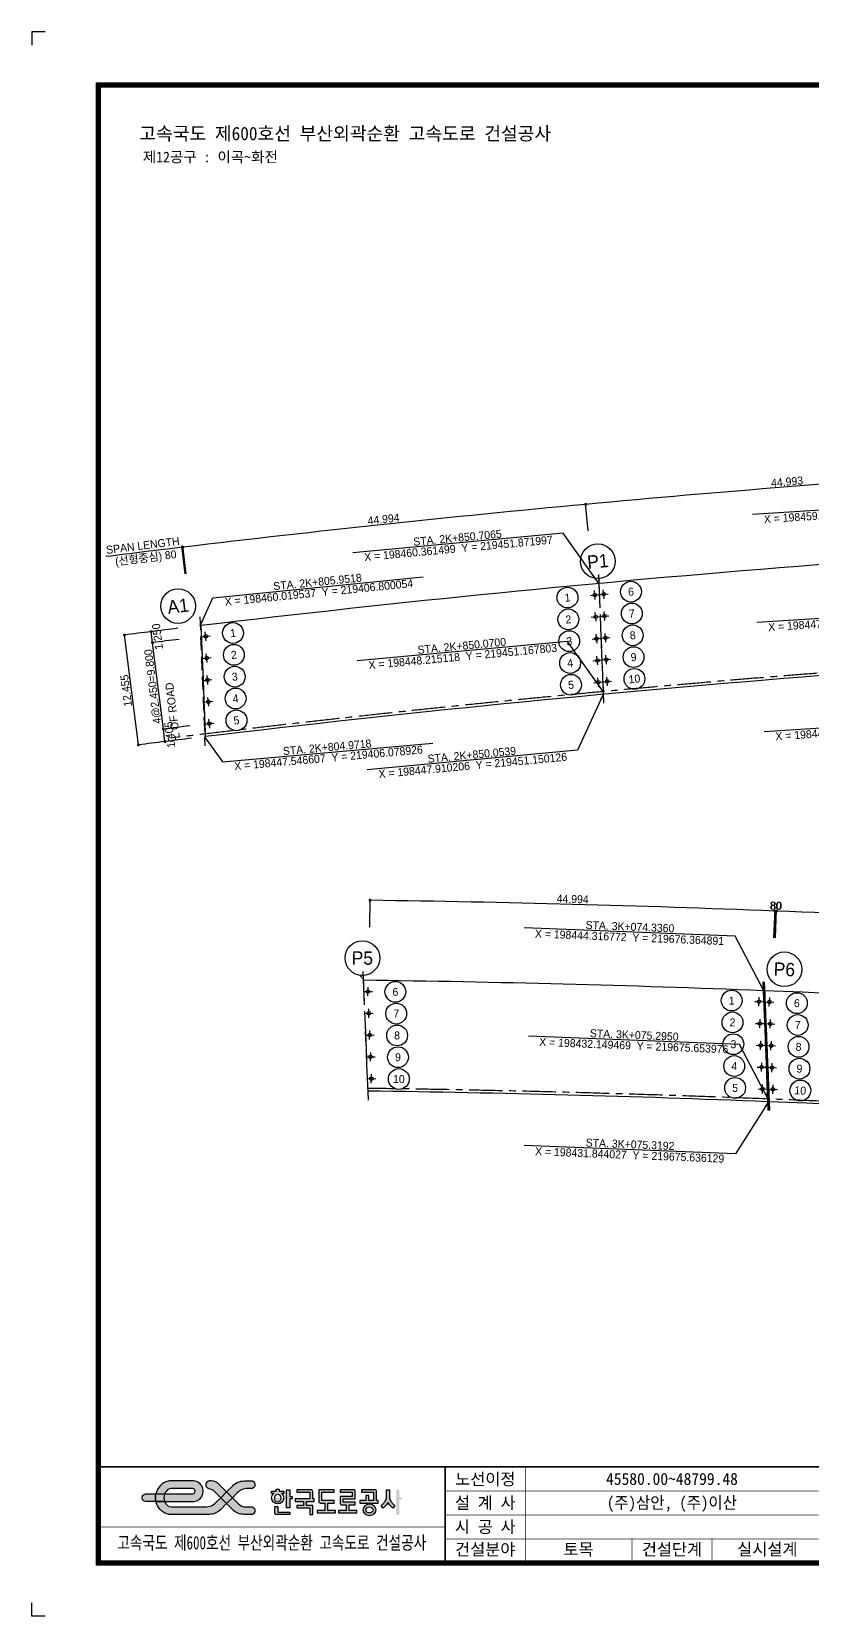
# Model space of a CAD drawing. Header units: feet. Extents: x 0 to 252300, y 0 to 178200.
# Drawn here: x 0 to 87780, y 0 to 178200 of the extents above; entities that cross this region are included whole.
import ezdxf
from ezdxf.enums import TextEntityAlignment as Align

# ---------------------------------------------------------------- set-up
doc = ezdxf.new("R2010")
doc.units = ezdxf.units.FT
doc.header["$LTSCALE"] = 3000
doc.header["$MEASUREMENT"] = 0
doc.linetypes.add('A-CENTR01', pattern=[2, 1.25, -0.25, 0.25, -0.25])
doc.linetypes.add('A-DASHD01', pattern=[0.75, 0.5, -0.25])
doc.layers.get('0').update_dxf_attribs({"linetype": 'CONTINUOUS'})
for name, color, linetype in [('CS-CNTL', 1, 'A-CENTR01'), ('CS-CONC-LEAN', 3, 'CONTINUOUS'), ('CS-CONC-MAJR', 4, 'CONTINUOUS'), ('CS-DIML', 1, 'CONTINUOUS'), ('CS-DIMT', 3, 'CONTINUOUS'), ('CS-MISC', 3, 'CONTINUOUS'), ('CS-SYMB', 3, 'CONTINUOUS'), ('CX-BORD', 3, 'CONTINUOUS'), ('CX-BORD-LIN1', 4, 'CONTINUOUS'), ('CX-BORD-LIN2', 3, 'CONTINUOUS'), ('CX-BORD-TEX2', 7, 'CONTINUOUS'), ('CX-BORD-TEX3', 6, 'CONTINUOUS'), ('CX-MISC', 2, 'CONTINUOUS'), ('CZ-TEX2', 3, 'CONTINUOUS')]:
    doc.layers.add(name, color=color, linetype=linetype)
doc.styles.add('A_STANDARD', font='')
doc.styles.add('TB_TEXT', font='')
doc.styles.add('TB_WBTXT', font='')
doc.styles.add('TB_WMTXT', font='')
doc.styles.get('A_STANDARD').set_extended_font_data('Dotum')
doc.styles.get('TB_TEXT').set_extended_font_data('DotumChe')
doc.styles.get('TB_WBTXT').set_extended_font_data('Dotum')
doc.styles.get('TB_WMTXT').set_extended_font_data('DotumChe')

# ---------------------------------------------------------------- blocks, each defined once
blk = doc.blocks.new('CXGLOGO-EX흑백')
h = blk.add_hatch(color=256)
h.paths.add_polyline_path([(12.63, 2.93), (13.94, 2.93, 0.130785), (14.2, 3, 0.568608), (14.23, 5.18, 0.139223), (13.96, 5.26), (11.43, 5.26, 0.198912), (7.89, 3.79), (5.96, 1.87), (7.79, 0.04), (9.3, 1.55, -0.198912)])
h.paths.add_polyline_path([(5.96, -1.79), (4.13, 0.04), (2.64, -1.46, -0.198912), (-0.68, -2.83), (-11.36, -2.83, -0.149968), (-12.24, -2.56, -0.149163), (-13.39, -1.14), (-16.1, -1.14, 0.278403), (-12.27, -5.13, 0.065939), (-11.87, -5.18), (0.62, -5.18, 0.198912), (3.94, -3.81)])
h.paths.add_polyline_path([(-16.1, 1.21), (-19.37, 1.21, 0.888889), (-19.37, -1.14), (-16.1, -1.14, -0.111111)])
h.paths.add_polyline_path([(-11.36, 2.91), (-4.68, 2.91, -0.057559), (-4.56, 2.9, -0.792918), (-4.56, 1.23, -0.057559), (-4.68, 1.21), (-13.39, 1.21, 0.193915), (-13.39, -1.14), (-4.74, -1.14, 1.071754), (-4.74, 5.26), (-11.87, 5.26, 0.065939), (-12.27, 5.21, 0.278403), (-16.1, 1.21), (-13.39, 1.21, -0.149163), (-12.24, 2.64, -0.149968)])
h = blk.add_hatch(color=256)
h.paths.add_polyline_path([(3.49, 4.34, 0.198912), (1.27, 5.26), (0.48, 5.26, 0.833808), (0.38, 2.93, -0.177326), (2.18, 1.99), (4.13, 0.04), (5.96, 1.87)])
h.paths.add_polyline_path([(9.74, -1.92), (7.79, 0.04), (5.96, -1.79), (7.89, -3.71, 0.198912), (11.43, -5.18), (13.94, -5.18, 0.129219), (14.2, -5.12, 0.604319), (14.13, -2.89, 0.11379), (13.9, -2.83), (11.96, -2.83, -0.198912)])
h = blk.add_hatch(color=256)
h.paths.add_polyline_path([(5.96, 1.87), (4.13, 0.04), (5.96, -1.79), (7.79, 0.04)])
h.paths.add_polyline_path([(-13.39, 1.21), (-16.1, 1.21, 0.111111), (-16.1, -1.14), (-13.39, -1.14, -0.193915)])
h = blk.add_hatch(color=256)
edge = h.paths.add_edge_path()
edge.add_line((55.91, 2.5), (56.86, 2.5))
edge.add_line((56.86, 2.5), (56.86, 0.09))
edge.add_arc((58.53, 0.09), 1.68, 180, 195.4084)
edge.add_arc((58.47, 0.08), 1.62, 195.4084, 211.407)
edge.add_arc((62.73, 2.67), 6.6, 211.407, 220.8846)
edge.add_arc((62.66, 2.61), 6.51, 220.8846, 230.4986)
edge.add_line((58.52, -2.41), (57.95, -3.23))
edge.add_arc((62.64, 2.48), 7.39, 221.3708, 230.5683, ccw=False)
edge.add_arc((62.86, 2.67), 7.69, 212.5284, 221.3728, ccw=False)
edge.add_arc((49.9, 2.67), 7.69, 318.6272, 327.4716, ccw=False)
edge.add_arc((50.12, 2.48), 7.39, 309.4317, 318.6292, ccw=False)
edge.add_line((54.82, -3.23), (54.24, -2.41))
edge.add_arc((50.17, 2.55), 6.42, 309.4355, 319.1813)
edge.add_arc((49.96, 2.73), 6.69, 319.1787, 328.5297)
edge.add_arc((54.29, 0.07), 1.61, 328.5765, 344.6082)
edge.add_arc((54.23, 0.09), 1.67, 344.5729, 360.0187)
edge.add_line((55.91, 0.09), (55.91, 2.5))
edge = h.paths.add_edge_path()
edge.add_arc((22.07, -0.1), 1.77, 0.3447, 51.8065, ccw=False)
edge.add_arc((21.99, -0.04), 1.86, 268.639, 358.4888, ccw=False)
edge.add_arc((21.9, -0.04), 1.86, 181.4953, 271.3769, ccw=False)
edge.add_arc((21.82, -0.1), 1.77, 128.1945, 179.6543, ccw=False)
edge.add_line((20.72, 1.3), (20.04, 1.3))
edge.add_line((20.04, 1.3), (20.04, 2.11))
edge.add_line((20.04, 2.11), (21.47, 2.11))
edge.add_line((21.47, 2.11), (21.47, 2.75))
edge.add_line((21.47, 2.75), (22.42, 2.75))
edge.add_line((22.42, 2.75), (22.42, 2.11))
edge.add_line((22.42, 2.11), (23.84, 2.11))
edge.add_line((23.84, 2.11), (23.84, 1.3))
edge.add_line((23.84, 1.3), (23.17, 1.3))
h.paths.add_polyline_path([(60.66, 0.17), (60.66, -0.6), (59.94, -0.6), (59.94, -5.25), (58.99, -5.25), (58.99, 2.5), (59.94, 2.5), (59.94, 0.17)])
edge = h.paths.add_edge_path()
edge.add_line((48.07, 2.5), (48.07, 1.72))
edge.add_line((48.07, 1.72), (51.87, 1.72))
edge.add_line((51.87, 1.72), (51.87, -0.86))
edge.add_line((51.87, -0.86), (50.44, -0.86))
edge.add_line((50.44, -0.86), (50.44, 0.69))
edge.add_line((50.44, 0.69), (49.49, 0.69))
edge.add_line((49.49, 0.69), (49.49, -0.86))
edge.add_line((49.49, -0.86), (47.59, -0.86))
edge.add_line((47.59, -0.86), (47.59, -1.63))
edge.add_line((47.59, -1.63), (53.29, -1.63))
edge.add_line((53.29, -1.63), (53.29, -0.86))
edge.add_line((53.29, -0.86), (52.82, -0.86))
edge.add_line((52.82, -0.86), (52.82, 1.98))
edge.add_arc((52.27, 1.98), 0.549, 360, 400.6008)
edge.add_arc((52.34, 2.04), 0.455, 40.6008, 89.6611)
edge.add_line((52.34, 2.5), (48.07, 2.5))
edge = h.paths.add_edge_path()
edge.add_line((41.42, 2.5), (41.42, 1.72))
edge.add_line((41.42, 1.72), (45.22, 1.72))
edge.add_line((45.22, 1.72), (45.22, 0.43))
edge.add_line((45.22, 0.43), (41.42, 0.43))
edge.add_line((41.42, 0.43), (41.42, -1.63))
edge.add_arc((41.97, -1.63), 0.549, 180, 220.6008)
edge.add_arc((41.9, -1.7), 0.455, 220.6008, 269.6611)
edge.add_line((41.89, -2.15), (43.32, -2.15))
edge.add_line((43.32, -2.15), (43.32, -3.96))
edge.add_line((43.32, -3.96), (40.94, -3.96))
edge.add_line((40.94, -3.96), (40.94, -4.73))
edge.add_line((40.94, -4.73), (46.64, -4.73))
edge.add_line((46.64, -4.73), (46.64, -3.96))
edge.add_line((46.64, -3.96), (44.27, -3.96))
edge.add_line((44.27, -3.96), (44.27, -2.15))
edge.add_line((44.27, -2.15), (46.17, -2.15))
edge.add_line((46.17, -2.15), (46.17, -1.38))
edge.add_line((46.17, -1.38), (42.37, -1.38))
edge.add_line((42.37, -1.38), (42.37, -0.34))
edge.add_line((42.37, -0.34), (46.17, -0.34))
edge.add_line((46.17, -0.34), (46.17, 1.98))
edge.add_arc((45.62, 1.98), 0.549, 360, 400.6008)
edge.add_arc((45.69, 2.04), 0.455, 40.6008, 89.6611)
edge.add_line((45.69, 2.5), (41.42, 2.5))
edge = h.paths.add_edge_path()
edge.add_line((39.52, 2.5), (34.77, 2.5))
edge.add_line((34.77, 2.5), (34.77, -1.12))
edge.add_arc((35.32, -1.12), 0.549, 180, 220.6008)
edge.add_arc((35.25, -1.18), 0.455, 220.6008, 269.6611)
edge.add_line((35.24, -1.63), (36.67, -1.63))
edge.add_line((36.67, -1.63), (36.67, -3.96))
edge.add_line((36.67, -3.96), (34.29, -3.96))
edge.add_line((34.29, -3.96), (34.29, -4.73))
edge.add_line((34.29, -4.73), (39.99, -4.73))
edge.add_line((39.99, -4.73), (39.99, -3.96))
edge.add_line((39.99, -3.96), (37.62, -3.96))
edge.add_line((37.62, -3.96), (37.62, -1.63))
edge.add_line((37.62, -1.63), (39.52, -1.63))
edge.add_line((39.52, -1.63), (39.52, -0.86))
edge.add_line((39.52, -0.86), (35.72, -0.86))
edge.add_line((35.72, -0.86), (35.72, 1.72))
edge.add_line((35.72, 1.72), (39.52, 1.72))
edge.add_line((39.52, 1.72), (39.52, 2.5))
edge = h.paths.add_edge_path()
edge.add_line((31.92, -5.25), (32.87, -5.25))
edge.add_line((32.87, -5.25), (32.87, -2.41))
edge.add_line((32.87, -2.41), (30.97, -2.41))
edge.add_line((30.97, -2.41), (30.97, -1.12))
edge.add_line((30.97, -1.12), (33.34, -1.12))
edge.add_line((33.34, -1.12), (33.34, -0.34))
edge.add_line((33.34, -0.34), (32.87, -0.34))
edge.add_line((32.87, -0.34), (32.87, 1.98))
edge.add_arc((32.32, 1.98), 0.549, 360, 400.6008)
edge.add_arc((32.39, 2.04), 0.455, 40.6008, 89.6611)
edge.add_line((32.39, 2.5), (27.88, 2.5))
edge.add_line((27.88, 2.5), (27.88, 1.72))
edge.add_line((27.88, 1.72), (31.92, 1.72))
edge.add_line((31.92, 1.72), (31.92, -0.34))
edge.add_line((31.92, -0.34), (27.41, -0.34))
edge.add_line((27.41, -0.34), (27.41, -1.12))
edge.add_line((27.41, -1.12), (30.02, -1.12))
edge.add_line((30.02, -1.12), (30.02, -2.41))
edge.add_line((30.02, -2.41), (27.88, -2.41))
edge.add_line((27.88, -2.41), (27.88, -3.18))
edge.add_line((27.88, -3.18), (31.92, -3.18))
edge.add_line((31.92, -3.18), (31.92, -5.25))
edge = h.paths.add_edge_path()
edge.add_line((25.74, -5.25), (21.47, -5.25))
edge.add_arc((21.47, -4.8), 0.449, 220.2619, 270, ccw=False)
edge.add_arc((21.55, -4.73), 0.558, 180.3389, 220.2619, ccw=False)
edge.add_arc((195.56, -3.7), 174.57, 179.6611, 180.3389, ccw=False)
edge.add_line((20.99, -2.67), (21.94, -2.67))
edge.add_line((21.94, -2.67), (21.94, -4.47))
edge.add_line((21.94, -4.47), (25.74, -4.47))
edge.add_line((25.74, -4.47), (25.74, -5.25))
edge = h.paths.add_edge_path(flags=16)
edge.add_ellipse((50.6, -3.77), major_axis=(-1.11, 0), ratio=0.86651, start_angle=0, end_angle=360)
edge = h.paths.add_edge_path()
edge.add_ellipse((50.6, -3.77), major_axis=(2.06, 0), ratio=0.842916, start_angle=0, end_angle=360, ccw=False)
h.paths.add_polyline_path([(26.46, 0.43), (26.46, -0.34), (25.74, -0.34), (25.74, -3.18), (24.67, -3.18), (24.67, 2.5), (25.74, 2.5), (25.74, 0.43)])
edge = h.paths.add_edge_path(flags=16)
edge.add_ellipse((21.94, -0.09), major_axis=(0, 1.22), ratio=0.776497, start_angle=0, end_angle=360, ccw=False)
for points in [[(-11.36, 2.91, 0.149968), (-12.24, 2.64, 0.149163), (-13.39, 1.21, 0.193915), (-13.39, -1.14), (-4.74, -1.14, 1.071754), (-4.74, 5.26), (-11.87, 5.26, 0.065939), (-12.27, 5.21, 0.278403), (-16.1, 1.21), (-13.39, 1.21), (-4.68, 1.21, 0.057559), (-4.56, 1.23, 0.792918), (-4.56, 2.9, 0.057559), (-4.68, 2.91), (-11.36, 2.91)], [(0.38, 2.93, -0.177326), (2.18, 1.99), (4.13, 0.04), (5.96, 1.87), (3.49, 4.34, 0.198912), (1.27, 5.26), (0.48, 5.26, 0.87142), (0.48, 2.91)], [(23.17, 1.3, -0.228396), (23.84, -0.09, -0.413446), (21.94, -1.89, -0.413609), (20.04, -0.09, -0.228387), (20.72, 1.3), (20.04, 1.3), (20.04, 2.11), (21.47, 2.11), (21.47, 2.75), (22.42, 2.75), (22.42, 2.11), (23.84, 2.11), (23.84, 1.3), (23.17, 1.3)], [(31.92, -5.25), (32.87, -5.25), (32.87, -2.41), (30.97, -2.41), (30.97, -1.12), (33.34, -1.12), (33.34, -0.34), (32.87, -0.34), (32.87, 1.98, 0.179031), (32.74, 2.34, 0.217397), (32.39, 2.5), (27.88, 2.5), (27.88, 1.72), (31.92, 1.72), (31.92, -0.34), (27.41, -0.34), (27.41, -1.12), (30.02, -1.12), (30.02, -2.41), (27.88, -2.41), (27.88, -3.18), (31.92, -3.18), (31.92, -5.25)], [(39.52, 2.5), (34.77, 2.5), (34.77, -1.12, 0.179031), (34.9, -1.48, 0.217397), (35.24, -1.63), (36.67, -1.63), (36.67, -3.96), (34.29, -3.96), (34.29, -4.73), (39.99, -4.73), (39.99, -3.96), (37.62, -3.96), (37.62, -1.63), (39.52, -1.63), (39.52, -0.86), (35.72, -0.86), (35.72, 1.72), (39.52, 1.72), (39.52, 2.5)], [(41.42, 2.5), (41.42, 1.72), (45.22, 1.72), (45.22, 0.43), (41.42, 0.43), (41.42, -1.63, 0.179031), (41.55, -1.99, 0.217397), (41.89, -2.15), (43.32, -2.15), (43.32, -3.96), (40.94, -3.96), (40.94, -4.73), (46.64, -4.73), (46.64, -3.96), (44.27, -3.96), (44.27, -2.15), (46.17, -2.15), (46.17, -1.38), (42.37, -1.38), (42.37, -0.34), (46.17, -0.34), (46.17, 1.98, 0.179031), (46.04, 2.34, 0.217397), (45.69, 2.5), (41.42, 2.5)], [(48.07, 2.5), (48.07, 1.72), (51.87, 1.72), (51.87, -0.86), (50.44, -0.86), (50.44, 0.69), (49.49, 0.69), (49.49, -0.86), (47.59, -0.86), (47.59, -1.63), (53.29, -1.63), (53.29, -0.86), (52.82, -0.86), (52.82, 1.98, 0.179031), (52.69, 2.34, 0.217397), (52.34, 2.5), (48.07, 2.5)], [(55.91, 2.5), (56.86, 2.5), (56.86, 0.09, 0.067333), (56.92, -0.35, 0.069921), (57.09, -0.77, 0.041378), (57.74, -1.65, 0.041974), (58.52, -2.41), (57.95, -3.23, -0.040153), (57.09, -2.41, -0.03861), (56.38, -1.46, -0.03861), (55.67, -2.41, -0.040153), (54.82, -3.23), (54.24, -2.41, 0.042549), (55.02, -1.65, 0.040824), (55.67, -0.77, 0.070066), (55.85, -0.35, 0.067497), (55.91, 0.09), (55.91, 2.5)], [(25.74, -5.25), (21.47, -5.25, -0.220496), (21.13, -5.09, -0.175981), (20.99, -4.73, -0.002958), (20.99, -2.67), (21.94, -2.67), (21.94, -4.47), (25.74, -4.47), (25.74, -5.25)]]:
    blk.add_lwpolyline(points, format="xyb")
for points in [[(14.2, 3, -0.130785), (13.94, 2.93), (12.63, 2.93, 0.198912), (9.3, 1.55), (7.79, 0.04), (5.96, 1.87), (7.89, 3.79, -0.198912), (11.43, 5.26), (13.96, 5.26, -0.139223), (14.23, 5.18, -0.568608)], [(-19.37, -1.14, -0.888889), (-19.37, 1.21), (-16.1, 1.21, 0.111111), (-16.1, -1.14)], [(-16.1, 1.21), (-13.39, 1.21, 0.193915), (-13.39, -1.14), (-16.1, -1.14, -0.111111)], [(5.96, -1.79), (3.94, -3.81, -0.198912), (0.62, -5.18), (-11.87, -5.18, -0.065939), (-12.27, -5.13, -0.278403), (-16.1, -1.14), (-13.39, -1.14, 0.149163), (-12.24, -2.56, 0.149968), (-11.36, -2.83), (-0.68, -2.83, 0.198912), (2.64, -1.46), (4.13, 0.04)], [(7.79, 0.04), (9.74, -1.92, 0.198912), (11.96, -2.83), (13.9, -2.83, -0.11379), (14.13, -2.89, -0.604319), (14.2, -5.12, -0.129219), (13.94, -5.18), (11.43, -5.18, -0.198912), (7.89, -3.71), (5.96, -1.79)]]:
    blk.add_lwpolyline(points, format="xyb", close=True)
blk.add_lwpolyline([(5.96, 1.87), (7.79, 0.04), (5.96, -1.79), (4.13, 0.04), (5.96, 1.87)])
blk.add_lwpolyline([(26.46, 0.43), (26.46, -0.34), (25.74, -0.34), (25.74, -3.18), (24.67, -3.18), (24.67, 2.5), (25.74, 2.5), (25.74, 0.43)], close=True)
at = {"extrusion": (0, 0, -1)}
blk.add_ellipse((21.94, -0.09), major_axis=(0, 1.22), ratio=0.776497, start_param=3.141593, end_param=9.424778, dxfattribs=at)
blk.add_ellipse((50.6, -3.77), major_axis=(2.06, 0), ratio=0.842916, dxfattribs=at)
blk.add_ellipse((50.6, -3.77), major_axis=(-1.11, 0), ratio=0.86651)
blk = doc.blocks.new('CXBLKA1')
at = {"layer": 'CX-BORD-LIN1', "const_width": 2}
blk.add_lwpolyline([(796, 0), (0, 0), (0, 554), (796, 554)], close=True, dxfattribs=at)
at = {"layer": 'CX-BORD-LIN1'}
for points, const_width in [([(796, 36), (0, 36)], 0.6), ([(130, 0), (130, 36)], 0.6), ([(160, 0), (160, 36)], 0.3)]:
    blk.add_lwpolyline(points, dxfattribs=dict(at, const_width=const_width))
at = {"layer": 'CX-BORD-LIN2', "const_width": 0.3}
for points in [[(270, 27), (130, 27)], [(270, 18), (130, 18)], [(130, 13.5), (0, 13.5)], [(270, 9), (130, 9)], [(200, 0), (200, 9)], [(230, 0), (230, 9)]]:
    blk.add_lwpolyline(points, dxfattribs=at)
at = {"layer": 'CX-MISC'}
for points in [[(-20, 574), (-25, 574), (-25, 569)], [(-20, -20), (-25, -20), (-25, -15)]]:
    blk.add_lwpolyline(points, dxfattribs=at)
at = {"layer": 'CX-MISC', "xscale": 1.2, "yscale": 1.2}
blk.add_blockref('CXGLOGO-EX흑백', (40.89, 24.42), dxfattribs=at)
at = {"layer": 'CX-BORD-LIN1', "style": 'TB_TEXT'}
for tag, height, p in [('TR_RNUM5', 3, (285.11, 32.64)), ('TR_RDAT5', 3.5, (317.5, 33)), ('TR_DGN5', 3.5, (451.12, 33)), ('TR_CHK5', 3.5, (491.12, 33)), ('TR_APP5', 3.5, (531.12, 33)), ('TR_RNUM4', 3, (285.11, 26.64)), ('TR_RDAT4', 3.5, (317.5, 27)), ('TR_DGN4', 3.5, (451.12, 27)), ('TR_CHK4', 3.5, (491.12, 27)), ('TR_APP4', 3.5, (531.12, 27)), ('TR_RNUM3', 3, (285.11, 20.64)), ('TR_RDAT3', 3.5, (317.5, 21)), ('TR_DGN3', 3.5, (451.12, 21)), ('TR_CHK3', 3.5, (491.12, 21)), ('TR_APP3', 3.5, (531.12, 21)), ('TR_RNUM2', 3, (285.11, 14.64)), ('TR_RDAT2', 3.5, (317.5, 15)), ('TR_DGN2', 3.5, (451.12, 15)), ('TR_CHK2', 3.5, (491.12, 15)), ('TR_APP2', 3.5, (531.12, 15)), ('TR_RNUM1', 3, (285.11, 8.64)), ('TR_RDAT1', 3.5, (317.5, 9)), ('TR_DGN1', 3.5, (451.12, 9)), ('TR_CHK1', 3.5, (491.12, 9)), ('TR_APP1', 3.5, (531.12, 9))]:
    blk.add_attdef(tag, text='', height=height, dxfattribs=at).set_placement(p, align=Align.MIDDLE_CENTER)
for tag, p in [('TR_RCON5', (342.3, 33)), ('TR_RCON4', (342.3, 27)), ('TR_RCON3', (342.3, 21)), ('TR_RCON2', (342.3, 15)), ('TR_RCON1', (342.3, 9))]:
    blk.add_attdef(tag, text='', height=3.5, dxfattribs=at).set_placement(p, align=Align.MIDDLE_LEFT)
at = {"layer": 'CX-BORD-LIN2', "style": 'TB_TEXT'}
blk.add_attdef('TD_VERSION', text='', height=3, rotation=90, dxfattribs=at).set_placement((800.5, 48.01), align=Align.MIDDLE_CENTER)
at = {"layer": 'CX-BORD-TEX2', "style": 'TB_WMTXT'}
for tag, height, p in [('TB_CNAME', 5, (15.34, 531.83)), ('TB_CSCOP', 4, (16.63, 523.83))]:
    blk.add_attdef(tag, text='', height=height, dxfattribs=at).set_placement(p, align=Align.BOTTOM_LEFT)
at = {"layer": 'CX-BORD-TEX2', "style": 'TB_WBTXT'}
for tag, height, p in [('TB_MTITIL', 10, (398, 533.33)), ('TB_STITL', 7, (398, 518.33))]:
    blk.add_attdef(tag, text='', height=height, dxfattribs=at).set_placement(p, align=Align.MIDDLE_CENTER)
at = {"layer": 'CX-BORD-TEX3', "style": 'TB_TEXT'}
for s, p in [('노선이정', (145.03, 31.46)), ('설 계 사', (145, 22.59)), ('시 공 사', (145, 13.59)), ('건설분야', (145, 5.13)), ('건설단계', (215, 5.13))]:
    blk.add_text(s, height=4.5, dxfattribs=at).set_placement(p, align=Align.MIDDLE)
for tag, height, p in [('TD_LNDST', 4.5, (215, 31.5)), ('TD_DSECT', 4.5, (605.5, 31.5)), ('TD_DDIST', 4.5, (654.5, 31.5)), ('TD_DNAME_TOP', 4.5, (755, 27.96)), ('TD_CSECT', 4.5, (605.5, 22.5)), ('TD_CDIST', 4.5, (654.5, 22.5)), ('TD_DNAME_MAIN', 4.5, (755, 21.47)), ('TD_CCOMP', 4.5, (215, 13.59)), ('TD_HSCAL', 4.5, (620.88, 13.75)), ('TD_VSCAL', 4.5, (656.86, 13.75)), ('TD_DNAME_BOT', 3, (755, 15.25)), ('TD_FIELD', 4.5, (180, 5.13)), ('TD_CSTEP', 4.5, (250.74, 5.13)), ('TD_DWGCODE', 4.5, (637, 4.79)), ('TD_DWGNO', 4.5, (755, 5))]:
    blk.add_attdef(tag, text='', height=height, dxfattribs=at).set_placement(p, align=Align.MIDDLE_CENTER)
for tag, height, width, p in [('TD_DCOMP', 4.5, 0.95, (215, 22.59)), ('TD_CNAME', 5, 0.78, (65, 7.6))]:
    blk.add_attdef(tag, text='', height=height, dxfattribs=dict(at, width=width)).set_placement(p, align=Align.MIDDLE_CENTER)
blk = doc.blocks.new('CXDIMDT2')
at = {"layer": 'CS-MISC', "const_width": 0.5}
blk.add_lwpolyline([(0.25, 0, 1), (-0.25, 0, 1)], format="xyb", close=True, dxfattribs=at)

msp = doc.modelspace()

# ---------------------------------------------------------------- linework, layer by layer
at = {"layer": 'CS-CNTL'}
for p, q in [((63726, 117143), (64306, 102680)), ((37243, 72526), (37820, 58062)), ((82302, 71355), (82876, 56866))]:
    msp.add_line(p, q, dxfattribs=at)
at = {"layer": 'CS-CNTL', "linetype": 'A-DASHD01'}
for p, q in [((63726, 117143), (64306, 102680)), ((63726, 117143), (64306, 102680)), ((18904, 112397), (19486, 97909)), ((19023, 111405), (19274, 105163)), ((19274, 105163), (19525, 98921)), ((37243, 72526), (37820, 58062)), ((37243, 72526), (37820, 58062)), ((82223, 71358), (82796, 56869)), ((82223, 71358), (82796, 56869)), ((82382, 71352), (82956, 56863)), ((82382, 71352), (82956, 56863))]:
    msp.add_line(p, q, dxfattribs=at)
at = {"layer": 'CS-CNTL'}
for centre, start, end in [((221680, -1588709), 89.241741, 96.931003), ((221680, -1588709), 89.241741, 96.931003), ((221680, -1588709), 89.241741, 96.931003), ((15270, -1640483), 83.067986, 89.241741), ((15270, -1640483), 83.067986, 89.241741), ((15270, -1640483), 83.067986, 89.241741)]:
    msp.add_arc(centre, 1700000, start, end, dxfattribs=at)
at = {"layer": 'CS-CONC-LEAN'}
for p, q in [((62825, 114793), (63819, 114899)), ((63375, 114349), (63269, 115343)), ((63821, 114899), (64817, 114978)), ((64359, 114440), (64279, 115437)), ((62922, 112342), (63917, 112447)), ((63472, 111897), (63367, 112892)), ((63918, 112447), (64915, 112527)), ((64456, 111989), (64377, 112986)), ((19628, 109714), (19523, 110709)), ((64554, 109537), (64474, 110534)), ((19079, 110159), (20073, 110264)), ((63020, 109890), (64014, 109996)), ((63570, 109446), (63464, 110440)), ((64016, 109996), (65013, 110075)), ((19177, 107703), (20171, 107809)), ((19726, 107259), (19621, 108253)), ((63117, 107439), (64112, 107544)), ((63667, 106994), (63562, 107989)), ((64113, 107545), (65110, 107624)), ((64651, 107086), (64572, 108083)), ((19275, 105248), (20269, 105353)), ((19825, 104803), (19719, 105798)), ((63765, 104543), (63659, 105537)), ((64211, 105093), (65208, 105172)), ((64749, 104634), (64670, 105631)), ((63215, 104987), (64209, 105093)), ((19373, 102792), (20367, 102897)), ((19923, 102347), (19817, 103342)), ((19471, 100336), (20465, 100442)), ((20021, 99892), (19915, 100886)), ((37313, 70281), (38313, 70255)), ((37800, 69768), (37826, 70768)), ((81776, 68623), (81802, 69623)), ((82935, 68578), (82988, 69576)), ((37410, 67830), (38410, 67803)), ((37897, 67317), (37923, 68316)), ((81290, 69136), (82289, 69110)), ((82462, 69103), (83461, 69051)), ((81387, 66680), (82386, 66654)), ((81874, 66167), (81900, 67167)), ((82560, 66647), (83558, 66595)), ((83033, 66122), (83085, 67120)), ((37508, 65378), (38507, 65352)), ((37995, 64865), (38021, 65865)), ((81484, 64225), (82484, 64199)), ((81971, 63712), (81997, 64711)), ((82657, 64192), (83655, 64139)), ((83130, 63666), (83182, 64665)), ((37605, 62927), (38605, 62900)), ((38092, 62414), (38118, 63413)), ((38189, 59962), (38216, 60962)), ((81581, 61769), (82581, 61743)), ((82068, 61256), (82094, 62256)), ((82754, 61736), (83753, 61683)), ((83227, 61210), (83280, 62209)), ((37703, 60475), (38702, 60449)), ((81678, 59313), (82678, 59287)), ((82165, 58800), (82191, 59800)), ((82852, 59280), (83850, 59227)), ((83324, 58754), (83377, 59753))]:
    msp.add_line(p, q, dxfattribs=at)
for centre in [(63322, 114846), (64319, 114938), (63419, 112395), (64417, 112487), (19576, 110212), (63517, 109943), (64514, 110036), (19674, 107756), (63615, 107492), (64612, 107584), (19772, 105300), (63712, 105040), (64709, 105133), (19870, 102845), (19968, 100389), (37813, 70268), (37910, 67817), (81789, 69123), (82962, 69077), (81887, 66667), (83059, 66621), (38008, 65365), (81984, 64212), (83156, 64165), (38105, 62913), (38202, 60462), (82081, 61756), (83253, 61709), (82178, 59300), (83351, 59254)]:
    msp.add_circle(centre, 200, dxfattribs=at)
for points in [[(62825, 114793), (62979, 114759), (62825, 114793), (62969, 114859)], [(63269, 115343), (63235, 115189), (63269, 115343), (63335, 115199)], [(63375, 114349), (63309, 114493), (63375, 114349), (63408, 114503)], [(63819, 114899), (63675, 114833), (63819, 114899), (63665, 114933)], [(63821, 114899), (63974, 114861), (63821, 114899), (63966, 114961)], [(64279, 115437), (64241, 115283), (64279, 115437), (64341, 115291)], [(64359, 114440), (64297, 114586), (64359, 114440), (64397, 114594)], [(64817, 114978), (64672, 114916), (64817, 114978), (64664, 115016)], [(62922, 112342), (63077, 112308), (62922, 112342), (63066, 112407)], [(63367, 112892), (63333, 112737), (63367, 112892), (63432, 112748)], [(63917, 112447), (63773, 112382), (63917, 112447), (63762, 112481)], [(63918, 112447), (64072, 112410), (63918, 112447), (64064, 112509)], [(64377, 112986), (64339, 112832), (64377, 112986), (64439, 112840)], [(64915, 112527), (64769, 112465), (64915, 112527), (64761, 112565)], [(19523, 110709), (19489, 110554), (19523, 110709), (19589, 110565)], [(63472, 111897), (63407, 112041), (63472, 111897), (63506, 112052)], [(64456, 111989), (64394, 112134), (64456, 111989), (64494, 112142)], [(64474, 110534), (64437, 110381), (64474, 110534), (64536, 110389)], [(19079, 110159), (19233, 110125), (19079, 110159), (19222, 110224)], [(19628, 109714), (19563, 109858), (19628, 109714), (19662, 109869)], [(20073, 110264), (19929, 110199), (20073, 110264), (19919, 110298)], [(63020, 109890), (63174, 109856), (63020, 109890), (63164, 109956)], [(63464, 110440), (63430, 110286), (63464, 110440), (63530, 110296)], [(63570, 109446), (63504, 109590), (63570, 109446), (63604, 109600)], [(64014, 109996), (63870, 109930), (64014, 109996), (63860, 110030)], [(64016, 109996), (64169, 109958), (64016, 109996), (64161, 110058)], [(64554, 109537), (64492, 109683), (64554, 109537), (64592, 109691)], [(65013, 110075), (64867, 110014), (65013, 110075), (64859, 110113)], [(19177, 107703), (19331, 107669), (19177, 107703), (19320, 107769)], [(19621, 108253), (19587, 108099), (19621, 108253), (19687, 108109)], [(19726, 107259), (19661, 107403), (19726, 107259), (19760, 107413)], [(20171, 107809), (20027, 107743), (20171, 107809), (20017, 107843)], [(63117, 107439), (63272, 107405), (63117, 107439), (63261, 107504)], [(63562, 107989), (63528, 107834), (63562, 107989), (63627, 107845)], [(63667, 106994), (63602, 107138), (63667, 106994), (63701, 107149)], [(64112, 107544), (63968, 107479), (64112, 107544), (63957, 107578)], [(64113, 107545), (64267, 107507), (64113, 107545), (64259, 107606)], [(64572, 108083), (64534, 107929), (64572, 108083), (64634, 107937)], [(64651, 107086), (64590, 107231), (64651, 107086), (64689, 107239)], [(65110, 107624), (64965, 107562), (65110, 107624), (64957, 107662)], [(19275, 105248), (19429, 105214), (19275, 105248), (19418, 105313)], [(19719, 105798), (19685, 105643), (19719, 105798), (19785, 105654)], [(20269, 105353), (20125, 105288), (20269, 105353), (20115, 105387)], [(63659, 105537), (63625, 105383), (63659, 105537), (63725, 105393)], [(64211, 105093), (64364, 105055), (64211, 105093), (64356, 105155)], [(64670, 105631), (64632, 105478), (64670, 105631), (64731, 105486)], [(65208, 105172), (65062, 105111), (65208, 105172), (65054, 105210)], [(19825, 104803), (19759, 104947), (19825, 104803), (19858, 104958)], [(63215, 104987), (63369, 104953), (63215, 104987), (63359, 105053)], [(63765, 104543), (63699, 104687), (63765, 104543), (63799, 104697)], [(64209, 105093), (64065, 105027), (64209, 105093), (64055, 105127)], [(64749, 104634), (64687, 104780), (64749, 104634), (64787, 104788)], [(19373, 102792), (19527, 102758), (19373, 102792), (19516, 102857)], [(19817, 103342), (19783, 103187), (19817, 103342), (19883, 103198)], [(19923, 102347), (19857, 102491), (19923, 102347), (19956, 102502)], [(20367, 102897), (20223, 102832), (20367, 102897), (20213, 102931)], [(19471, 100336), (19625, 100302), (19471, 100336), (19614, 100402)], [(19915, 100886), (19881, 100732), (19915, 100886), (19980, 100742)], [(20021, 99892), (19955, 100036), (20021, 99892), (20054, 100046)], [(20465, 100442), (20321, 100376), (20465, 100442), (20311, 100476)], [(37313, 70281), (37462, 70227), (37313, 70281), (37464, 70327)], [(37800, 69768), (37754, 69919), (37800, 69768), (37854, 69917)], [(37826, 70768), (37772, 70619), (37826, 70768), (37872, 70617)], [(38313, 70255), (38162, 70209), (38313, 70255), (38164, 70309)], [(81802, 69623), (81748, 69474), (81802, 69623), (81848, 69472)], [(82988, 69576), (82930, 69429), (82988, 69576), (83030, 69424)], [(37410, 67830), (37559, 67776), (37410, 67830), (37562, 67876)], [(37923, 68316), (37869, 68168), (37923, 68316), (37969, 68165)], [(38410, 67803), (38259, 67757), (38410, 67803), (38261, 67857)], [(81290, 69136), (81438, 69082), (81290, 69136), (81441, 69182)], [(81776, 68623), (81730, 68774), (81776, 68623), (81830, 68772)], [(82289, 69110), (82138, 69064), (82289, 69110), (82141, 69164)], [(82462, 69103), (82609, 69045), (82462, 69103), (82615, 69145)], [(82935, 68578), (82893, 68730), (82935, 68578), (82993, 68725)], [(83461, 69051), (83308, 69009), (83461, 69051), (83314, 69109)], [(37897, 67317), (37851, 67468), (37897, 67317), (37951, 67465)], [(81387, 66680), (81535, 66626), (81387, 66680), (81538, 66726)], [(81874, 66167), (81827, 66319), (81874, 66167), (81927, 66316)], [(81900, 67167), (81846, 67018), (81900, 67167), (81946, 67016)], [(82386, 66654), (82235, 66608), (82386, 66654), (82238, 66708)], [(82560, 66647), (82707, 66590), (82560, 66647), (82712, 66689)], [(83033, 66122), (82991, 66274), (83033, 66122), (83090, 66269)], [(83085, 67120), (83027, 66973), (83085, 67120), (83127, 66968)], [(83558, 66595), (83406, 66553), (83558, 66595), (83411, 66653)], [(37508, 65378), (37656, 65324), (37508, 65378), (37659, 65424)], [(37995, 64865), (37948, 65016), (37995, 64865), (38048, 65014)], [(38021, 65865), (37967, 65716), (38021, 65865), (38067, 65714)], [(38507, 65352), (38356, 65306), (38507, 65352), (38359, 65406)], [(81484, 64225), (81633, 64171), (81484, 64225), (81635, 64271)], [(81997, 64711), (81943, 64563), (81997, 64711), (82043, 64560)], [(82484, 64199), (82332, 64152), (82484, 64199), (82335, 64252)], [(82657, 64192), (82804, 64134), (82657, 64192), (82809, 64234)], [(83182, 64665), (83125, 64517), (83182, 64665), (83225, 64512)], [(83655, 64139), (83503, 64097), (83655, 64139), (83508, 64197)], [(37605, 62927), (37754, 62873), (37605, 62927), (37756, 62973)], [(38092, 62414), (38046, 62565), (38092, 62414), (38146, 62562)], [(38118, 63413), (38064, 63265), (38118, 63413), (38164, 63262)], [(38605, 62900), (38454, 62854), (38605, 62900), (38456, 62954)], [(81971, 63712), (81925, 63863), (81971, 63712), (82025, 63860)], [(83130, 63666), (83088, 63818), (83130, 63666), (83188, 63813)], [(38216, 60962), (38162, 60813), (38216, 60962), (38262, 60811)], [(81581, 61769), (81730, 61715), (81581, 61769), (81732, 61815)], [(82068, 61256), (82022, 61407), (82068, 61256), (82122, 61405)], [(82094, 62256), (82040, 62107), (82094, 62256), (82140, 62104)], [(82581, 61743), (82430, 61697), (82581, 61743), (82432, 61797)], [(82754, 61736), (82901, 61678), (82754, 61736), (82907, 61778)], [(83227, 61210), (83185, 61363), (83227, 61210), (83285, 61357)], [(83280, 62209), (83222, 62062), (83280, 62209), (83322, 62056)], [(83753, 61683), (83600, 61641), (83753, 61683), (83606, 61741)], [(37703, 60475), (37851, 60421), (37703, 60475), (37854, 60521)], [(38189, 59962), (38143, 60113), (38189, 59962), (38243, 60111)], [(38702, 60449), (38551, 60403), (38702, 60449), (38554, 60503)], [(81678, 59313), (81827, 59259), (81678, 59313), (81830, 59359)], [(82165, 58800), (82119, 58952), (82165, 58800), (82219, 58949)], [(82191, 59800), (82137, 59651), (82191, 59800), (82237, 59649)], [(82678, 59287), (82527, 59241), (82678, 59287), (82529, 59341)], [(82852, 59280), (82999, 59222), (82852, 59280), (83004, 59322)], [(83324, 58754), (83282, 58907), (83324, 58754), (83382, 58901)], [(83377, 59753), (83319, 59606), (83377, 59753), (83419, 59601)], [(83850, 59227), (83698, 59185), (83850, 59227), (83703, 59285)]]:
    msp.add_solid(points, dxfattribs=at)
at = {"layer": 'CS-CONC-MAJR'}
for p, q in [((19023, 111405), (19274, 105163)), ((19274, 105163), (19525, 98921)), ((82262, 70355), (82509, 64113)), ((82422, 70349), (82669, 64107)), ((82509, 64113), (82757, 57871)), ((82669, 64107), (82916, 57865))]:
    msp.add_line(p, q, dxfattribs=at)
for centre, radius, start, end in [((221680, -1588709), 1712150, 92.27978, 96.797699), ((221680, -1588709), 1699695, 92.2798, 96.830707), ((15270, -1640483), 1712150, 87.757591, 89.263341), ((15270, -1640483), 1712150, 83.233767, 87.752237), ((15270, -1640483), 1699695, 87.724473, 89.241195), ((15270, -1640483), 1699695, 83.167461, 87.71908)]:
    msp.add_arc(centre, radius, start, end, dxfattribs=at)
at = {"layer": 'CS-DIML'}
for p, q in [((62573, 122058), (62281, 125194)), ((104763, 125461), (81055, 123887)), ((59762, 121796), (36104, 119596)), ((63766, 116143), (59762, 121796)), ((17274, 117238), (16900, 120366)), ((17355, 117248), (16980, 120376)), ((20370, 114552), (44014, 116904)), ((18944, 111395), (20370, 114552)), ((105249, 113316), (81541, 111743)), ((13587, 109492), (13431, 110733)), ((13587, 109492), (13431, 110733)), ((13587, 109492), (13431, 110733)), ((12003, 97999), (10434, 110355)), ((12003, 97999), (10434, 110355)), ((12003, 97999), (10434, 110355)), ((14804, 99768), (13587, 109492)), ((14804, 99768), (13587, 109492)), ((14804, 99768), (13587, 109492)), ((60248, 109639), (36591, 107439)), ((64253, 103986), (60248, 109639)), ((64266, 103681), (61372, 97386)), ((106056, 101038), (82348, 99464)), ((14979, 98374), (14804, 99768)), ((14979, 98374), (14804, 99768)), ((14979, 98374), (14804, 99768)), ((19446, 98912), (21438, 96077)), ((21438, 96077), (45104, 98189)), ((61372, 97386), (37714, 95185)), ((38008, 77516), (38049, 80666)), ((83465, 76313), (83590, 79460)), ((83546, 76309), (83671, 79457)), ((83626, 76306), (83752, 79454)), ((79119, 76485), (55378, 77429)), ((82342, 70352), (79119, 76485)), ((79601, 64307), (55860, 65251)), ((82824, 58174), (79601, 64307)), ((82837, 57868), (79137, 52010)), ((79137, 52010), (55395, 52955))]:
    msp.add_line(p, q, dxfattribs=at)
for centre, radius, start, end in [((221680, -1588709), 1721150, 93.797025, 95.313442), ((221680, -1588709), 1721150, 95.313442, 96.829893), ((221680, -1588709), 1721150, 96.832589, 97.120236), ((221680, -1588709), 1721150, 96.829893, 96.832589), ((226145, -1588152), 1712150, 97.136734, 97.237844), ((226145, -1588152), 1712150, 97.136734, 97.237844), ((226145, -1588152), 1712150, 97.136734, 97.237844), ((226145, -1588152), 1712150, 97.035624, 97.136734), ((226145, -1588152), 1712150, 97.035624, 97.136734), ((226145, -1588152), 1712150, 97.035624, 97.136734), ((226145, -1588152), 1710900, 97.035624, 97.136734), ((226145, -1588152), 1710900, 97.035624, 97.136734), ((226145, -1588152), 1710900, 97.035624, 97.136734), ((226145, -1588152), 1701100, 97.035624, 97.136734), ((226145, -1588152), 1701100, 97.035624, 97.136734), ((226145, -1588152), 1701100, 97.035624, 97.136734), ((226145, -1588152), 1699695, 97.136734, 97.237844), ((226145, -1588152), 1699695, 97.136734, 97.237844), ((226145, -1588152), 1699695, 97.136734, 97.237844), ((226145, -1588152), 1699695, 97.035624, 97.136734), ((226145, -1588152), 1699695, 97.035624, 97.136734), ((226145, -1588152), 1699695, 97.035624, 97.136734), ((15270, -1640483), 1721150, 87.72529, 89.241741), ((15270, -1640483), 1721150, 87.722594, 87.72529), ((15270, -1640483), 1721150, 87.719898, 87.722594), ((15270, -1640483), 1721150, 86.203076, 87.719898)]:
    msp.add_arc(centre, radius, start, end, dxfattribs=at)
for points in [[(63766, 116143), (63475, 116745), (63766, 116143), (63295, 116618)], [(18944, 111395), (19115, 112042), (18944, 111395), (19316, 111951)], [(64253, 103986), (63962, 104588), (64253, 103986), (63782, 104461)], [(64266, 103681), (63890, 103127), (64266, 103681), (64090, 103035)], [(19446, 98912), (19915, 98435), (19446, 98912), (19735, 98308)], [(37283, 71525), (37057, 72155), (37283, 71525), (36865, 72047)], [(82342, 70352), (82133, 70988), (82342, 70352), (81938, 70885)], [(82824, 58174), (82615, 58809), (82824, 58174), (82420, 58707)], [(82837, 57868), (82391, 57369), (82837, 57868), (82577, 57251)]]:
    msp.add_solid(points, dxfattribs=at)
at = {"layer": 'CS-SYMB'}
for centre in [(67388, 115224), (60253, 114561), (60350, 112109), (67486, 112773), (22636, 110578), (60448, 109658), (67583, 110321), (22734, 108123), (67681, 107870), (60545, 107206), (22832, 105667), (60643, 104755), (67778, 105418), (22930, 103211), (23028, 100756), (40895, 70227), (78709, 69245), (86042, 68954), (40993, 67776), (78807, 66790), (41090, 65324), (86139, 66499), (78904, 64334), (86236, 64043), (41187, 62873), (79001, 61878), (86334, 61587), (41285, 60421), (79098, 59423), (86431, 59131)]:
    msp.add_circle(centre, 1170, dxfattribs=at)
at = {"layer": 'CZ-TEX2'}
for centre in [(63666, 118642), (16460, 113611), (37183, 74024), (84641, 72758)]:
    msp.add_circle(centre, 1950, dxfattribs=at)

# ---------------------------------------------------------------- block references
at = {"layer": 'CS-SYMB', "xscale": 330.0000000000001, "yscale": 330.0000000000001, "zscale": 330.0000000000001, "rotation": 5.611486999999999}
for p in [(62295, 125045), (62295, 125045), (16917, 120217), (16998, 120227), (16998, 120227), (10434, 110355), (10434, 110355), (10434, 110355), (13431, 110733), (13431, 110733), (13431, 110733), (13587, 109492), (13587, 109492), (13587, 109492), (13587, 109492), (13587, 109492), (13587, 109492), (14804, 99768), (14804, 99768), (14804, 99768), (14804, 99768), (14804, 99768), (14804, 99768), (12003, 97999), (12003, 97999), (12003, 97999), (14979, 98374), (14979, 98374), (14979, 98374), (38047, 80516), (38047, 80516), (83584, 79310), (83584, 79310), (83665, 79307), (83665, 79307), (83746, 79304), (83746, 79304)]:
    msp.add_blockref('CXDIMDT2', p, dxfattribs=at)
at = {"layer": 'CX-BORD'}
ref = msp.add_blockref('CXBLKA1', (7500, 6000), dxfattribs=dict(at, xscale=300, yscale=300, zscale=300))
ref.add_attrib('TB_CNAME', '고속국도 제600호선 부산외곽순환 고속도로 건설공사', dxfattribs={"layer": 'CX-BORD-TEX2', "height": 1500, "style": 'TB_WMTXT'}).set_placement((12103, 165550), align=Align.BOTTOM_LEFT)
ref.add_attrib('TB_CSCOP', '제12공구 : 이곡~화전', dxfattribs={"layer": 'CX-BORD-TEX2', "height": 1200, "style": 'TB_WMTXT'}).set_placement((12490, 163150), align=Align.BOTTOM_LEFT)
ref.add_attrib('TD_CNAME', '고속국도 제600호선 부산외곽순환 고속도로 건설공사', dxfattribs={"layer": 'CX-BORD-TEX3', "height": 1500, "style": 'TB_TEXT', "width": 0.75}).set_placement((27000, 8279), align=Align.MIDDLE_CENTER)
ref.add_attrib('TD_FIELD', '토목', dxfattribs={"layer": 'CX-BORD-TEX3', "height": 1350, "style": 'TB_TEXT'}).set_placement((61500, 7538), align=Align.MIDDLE_CENTER)
ref.add_attrib('TD_CSTEP', '실시설계', dxfattribs={"layer": 'CX-BORD-TEX3', "height": 1350, "style": 'TB_TEXT'}).set_placement((82723, 7538), align=Align.MIDDLE_CENTER)
ref.add_attrib('TD_DCOMP', '(주)삼안, (주)이산', dxfattribs={"layer": 'CX-BORD-TEX3', "height": 1350, "style": 'TB_TEXT', "width": 0.95}).set_placement((72000, 12776), align=Align.MIDDLE_CENTER)
ref.add_attrib('TD_LNDST', '45580.00~48799.48', dxfattribs={"layer": 'CX-BORD-TEX3', "height": 1350, "style": 'TB_TEXT'}).set_placement((72000, 15450), align=Align.MIDDLE_CENTER)

# ---------------------------------------------------------------- texts
at = {"layer": 'CS-DIMT', "style": 'A_STANDARD'}
for s, rotation, p in [('44.993', 364.55523, (84975, 127153)), ('44.994', 6.07167, (39614, 122935)), ('SPAN LENGTH', 7.10483, (12551, 119978)), ('STA. 2K+850.7065', 365.31344, (47919, 120845)), ('(선형중심) 80', 7.10483, (12888, 118586)), ('STA. 2K+805.9518', 5.68171, (32180, 115878)), ('1.250', 97.13673, (14585, 110230)), ('1.250', 97.13673, (14585, 110230)), ('1.250', 97.13673, (14585, 110230)), ('4@2.450=9.800', 97.13673, (14046, 104612)), ('4@2.450=9.800', 97.13673, (14046, 104612)), ('4@2.450=9.800', 97.13673, (14046, 104612)), ('STA. 2K+850.0700', 365.31344, (48406, 108688)), ('12.455', 97.23784, (11069, 104158)), ('12.455', 97.23784, (11069, 104158)), ('12.455', 97.23784, (11069, 104158)), ('1.405', 97.13673, (15968, 99189)), ('1.405', 97.13673, (15968, 99189)), ('1.405', 97.13673, (15968, 99189)), ('STA. 2K+804.9718', 5.09789, (33260, 97283)), ('STA. 2K+850.0539', 365.31344, (49529, 96435)), ('44.994', 358.48352, (60824, 80214)), ('80', 357.72394, (83630, 79459)), ('80', 357.72125, (83711, 79455)), ('STA. 3K+074.3360', 357.72259, (67255, 77107)), ('STA. 3K+075.2950', 357.72259, (67737, 64929)), ('STA. 3K+075.3192', 357.72259, (67272, 52632))]:
    msp.add_text(s, height=900, rotation=rotation, dxfattribs=at).set_placement(p, align=Align.CENTER)
for s, rotation, p in [('X = 198459.519503  Y = 219496.855821', 363.79703, (92919, 124524)), ('X = 198460.361499  Y = 219451.871997', 365.31344, (47947, 120547)), ('X = 198460.019537  Y = 219406.800054', 5.68171, (32254, 115584)), ('X = 198447.385739  Y = 219496.151845', 363.79703, (93405, 112380)), ('X = 198448.215118  Y = 219451.167803', 365.31344, (48433, 108390)), ('X = 198447.081145  Y = 219496.134173', 363.79703, (94212, 100101)), ('X = 198447.546607  Y = 219406.078926', 5.09789, (33334, 96988)), ('X = 198447.910206  Y = 219451.150126', 365.31344, (49557, 96136)), ('X = 198444.316772  Y = 219676.364891', 357.72259, (67243, 76807)), ('X = 198432.149469  Y = 219675.653976', 357.72259, (67725, 64629)), ('X = 198431.844027  Y = 219675.636129', 357.72259, (67260, 52333))]:
    msp.add_text(s, height=900, rotation=rotation, dxfattribs=at).set_placement(p, align=Align.TOP_CENTER)
at = {"layer": 'CS-SYMB', "style": 'A_STANDARD'}
for s, rotation, p in [('1', 365.31344, (60294, 114113)), ('6', 365.31344, (67430, 114776)), ('2', 365.31344, (60392, 111661)), ('7', 365.31344, (67527, 112324)), ('1', 6.83259, (22690, 110131)), ('8', 365.31344, (67625, 109873)), ('3', 365.31344, (60489, 109210)), ('2', 6.83259, (22788, 107676)), ('4', 365.31344, (60587, 106758)), ('9', 365.31344, (67723, 107422)), ('3', 6.83259, (22886, 105220)), ('5', 365.31344, (60685, 104306)), ('10', 365.31344, (67820, 104970)), ('4', 6.83259, (22984, 102765)), ('5', 6.83259, (23082, 100309)), ('6', 359.24174, (40889, 69777)), ('1', 357.72259, (78691, 68796)), ('7', 359.24174, (40987, 67326)), ('6', 357.72259, (86024, 68505)), ('2', 357.72259, (78789, 66340)), ('7', 357.72259, (86121, 66049)), ('8', 359.24174, (41084, 64874)), ('3', 357.72259, (78886, 63884)), ('8', 357.72259, (86218, 63593)), ('9', 359.24174, (41181, 62423)), ('10', 359.24174, (41279, 59971)), ('4', 357.72259, (78983, 61429)), ('9', 357.72259, (86316, 61137)), ('5', 357.72259, (79080, 58973)), ('10', 357.72259, (86413, 58682))]:
    msp.add_text(s, height=900, rotation=rotation, dxfattribs=at).set_placement(p, align=Align.CENTER)
at = {"layer": 'CZ-TEX2', "style": 'A_STANDARD'}
for s, rotation, p in [('P1', 365.31344, (63736, 117895)), ('A1', 6.83259, (16550, 112866)), ('P5', 359.24174, (37173, 73275)), ('P6', 357.72259, (84611, 72009))]:
    msp.add_text(s, height=1500, rotation=rotation, dxfattribs=at).set_placement(p, align=Align.CENTER)
at = {"layer": 'CZ-TEX2', "linetype": 'Continuous', "style": 'A_STANDARD'}
for s, p in [('L OF ROAD', (16670, 98758)), ('L OF ROAD', (16670, 98758)), ('C', (16267, 98346)), ('C', (16267, 98346))]:
    msp.add_text(s, height=900, rotation=97.00684, dxfattribs=at).set_placement(p)
at = {"layer": 'CZ-TEX2', "style": 'A_STANDARD'}
for s, p in [('L OF ROAD', (16670, 98758)), ('C', (16267, 98346))]:
    msp.add_text(s, height=900, rotation=97.00684, dxfattribs=at).set_placement(p)

doc.saveas('drawing.dxf')
